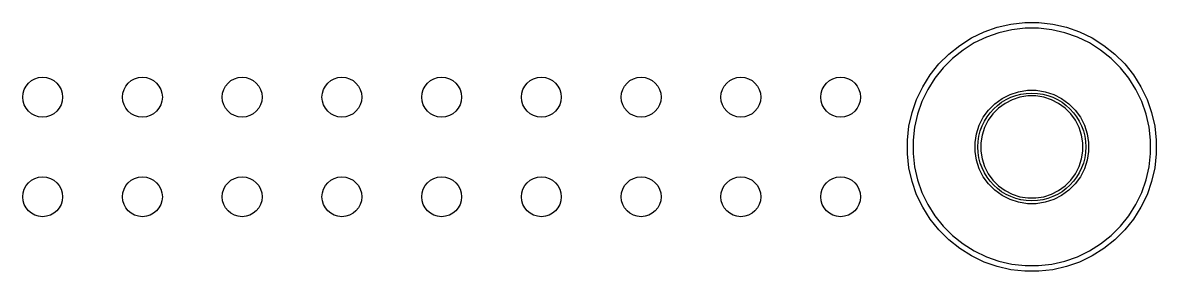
# Model space of a CAD drawing. Header units: inches. Extents: x 1.92 to 4.62, y -4.26 to -2.08.
# Drawn here: x 3.319 to 4.456, y -2.33 to -2.08 of the extents above; entities that cross this region are included whole.
import ezdxf

# ---------------------------------------------------------------- set-up
doc = ezdxf.new("R2010")
doc.units = ezdxf.units.IN
doc.header["$MEASUREMENT"] = 0
doc.layers.add('BLACK', color=250, linetype='CONTINUOUS')

msp = doc.modelspace()

# ---------------------------------------------------------------- linework, layer by layer
at = {"layer": 'BLACK', "linetype": 'CONTINUOUS'}
for p, q in [((4.2702, -2.0953), (4.2829, -2.0892)), ((4.2829, -2.0892), (4.2961, -2.0846)), ((4.2977, -2.0901), (4.2851, -2.0945)), ((4.2961, -2.0846), (4.3098, -2.0815)), ((4.3107, -2.0871), (4.2977, -2.0901)), ((4.3098, -2.0815), (4.3237, -2.0799)), ((4.324, -2.0856), (4.3107, -2.0871)), ((4.3237, -2.0799), (4.3377, -2.0799)), ((4.3374, -2.0856), (4.324, -2.0856)), ((4.3507, -2.0871), (4.3374, -2.0856)), ((4.3377, -2.0799), (4.3516, -2.0815)), ((4.3637, -2.0901), (4.3507, -2.0871)), ((4.3516, -2.0815), (4.3653, -2.0846)), ((4.3764, -2.0945), (4.3637, -2.0901)), ((4.3653, -2.0846), (4.3785, -2.0892)), ((4.3785, -2.0892), (4.3912, -2.0953)), ((4.2584, -2.1028), (4.2702, -2.0953)), ((4.273, -2.1003), (4.2617, -2.1074)), ((4.2851, -2.0945), (4.273, -2.1003)), ((4.3884, -2.1003), (4.3764, -2.0945)), ((4.3997, -2.1074), (4.3884, -2.1003)), ((4.3912, -2.0953), (4.403, -2.1028)), ((4.2375, -2.1214), (4.2474, -2.1115)), ((4.2474, -2.1115), (4.2584, -2.1028)), ((4.2617, -2.1074), (4.2512, -2.1158)), ((4.4102, -2.1158), (4.3997, -2.1074)), ((4.403, -2.1028), (4.414, -2.1115)), ((4.414, -2.1115), (4.4239, -2.1214)), ((4.2288, -2.1324), (4.2375, -2.1214)), ((4.2418, -2.1252), (4.2334, -2.1357)), ((4.2512, -2.1158), (4.2418, -2.1252)), ((4.4197, -2.1252), (4.4102, -2.1158)), ((4.428, -2.1357), (4.4197, -2.1252)), ((4.4239, -2.1214), (4.4327, -2.1324)), ((4.2213, -2.1443), (4.2288, -2.1324)), ((4.2334, -2.1357), (4.2263, -2.147)), ((4.4351, -2.147), (4.428, -2.1357)), ((4.4327, -2.1324), (4.4401, -2.1443)), ((4.2152, -2.1569), (4.2213, -2.1443)), ((4.2263, -2.147), (4.2205, -2.1591)), ((4.3174, -2.1492), (4.3262, -2.1478)), ((4.3262, -2.1478), (4.3352, -2.1478)), ((4.3352, -2.1478), (4.344, -2.1492)), ((4.4409, -2.1591), (4.4351, -2.147)), ((4.4401, -2.1443), (4.4462, -2.1569)), ((4.2106, -2.1701), (4.2152, -2.1569)), ((4.2205, -2.1591), (4.2161, -2.1717)), ((4.2936, -2.1613), (4.3009, -2.1561)), ((4.3009, -2.1561), (4.3089, -2.152)), ((4.3111, -2.1573), (4.3039, -2.161)), ((4.3089, -2.152), (4.3174, -2.1492)), ((4.3187, -2.1548), (4.3111, -2.1573)), ((4.3267, -2.1535), (4.3187, -2.1548)), ((4.3347, -2.1535), (4.3267, -2.1535)), ((4.3427, -2.1548), (4.3347, -2.1535)), ((4.3504, -2.1573), (4.3427, -2.1548)), ((4.344, -2.1492), (4.3526, -2.152)), ((4.3575, -2.161), (4.3504, -2.1573)), ((4.3526, -2.152), (4.3605, -2.1561)), ((4.3605, -2.1561), (4.3678, -2.1613)), ((4.4453, -2.1717), (4.4409, -2.1591)), ((4.4462, -2.1569), (4.4508, -2.1701)), ((4.2075, -2.1838), (4.2106, -2.1701)), ((4.282, -2.1749), (4.2873, -2.1676)), ((4.2873, -2.1676), (4.2936, -2.1613)), ((4.2974, -2.1657), (4.2917, -2.1714)), ((4.3039, -2.161), (4.2974, -2.1657)), ((4.3641, -2.1657), (4.3575, -2.161)), ((4.3697, -2.1714), (4.3641, -2.1657)), ((4.3678, -2.1613), (4.3741, -2.1676)), ((4.3741, -2.1676), (4.3794, -2.1749)), ((4.4508, -2.1701), (4.4539, -2.1838)), ((4.2161, -2.1717), (4.2131, -2.1847)), ((4.278, -2.1829), (4.282, -2.1749)), ((4.2869, -2.1779), (4.2833, -2.1851)), ((4.2917, -2.1714), (4.2869, -2.1779)), ((4.3745, -2.1779), (4.3697, -2.1714)), ((4.3781, -2.1851), (4.3745, -2.1779)), ((4.3794, -2.1749), (4.3834, -2.1829)), ((4.4483, -2.1847), (4.4453, -2.1717)), ((4.2059, -2.1977), (4.2075, -2.1838)), ((4.2131, -2.1847), (4.2116, -2.198)), ((4.2738, -2.2002), (4.2752, -2.1914)), ((4.2752, -2.1914), (4.278, -2.1829)), ((4.2808, -2.1927), (4.2795, -2.2007)), ((4.2833, -2.1851), (4.2808, -2.1927)), ((4.3806, -2.1927), (4.3781, -2.1851)), ((4.3819, -2.2007), (4.3806, -2.1927)), ((4.3834, -2.1829), (4.3862, -2.1914)), ((4.3862, -2.1914), (4.3876, -2.2002)), ((4.4498, -2.198), (4.4483, -2.1847)), ((4.4539, -2.1838), (4.4555, -2.1977)), ((4.2059, -2.198), (4.2059, -2.1977)), ((4.2059, -2.2117), (4.2059, -2.198)), ((4.2116, -2.198), (4.2116, -2.2114)), ((4.2738, -2.2007), (4.2738, -2.2002)), ((4.2738, -2.2092), (4.2738, -2.2007)), ((4.2795, -2.2007), (4.2795, -2.2088)), ((4.3819, -2.2088), (4.3819, -2.2007)), ((4.3876, -2.2002), (4.3876, -2.2092)), ((4.4498, -2.2114), (4.4498, -2.198)), ((4.4555, -2.1977), (4.4555, -2.2117)), ((4.2075, -2.2257), (4.2059, -2.2117)), ((4.2116, -2.2114), (4.2131, -2.2247)), ((4.2752, -2.2181), (4.2738, -2.2092)), ((4.2795, -2.2088), (4.2808, -2.2167)), ((4.3806, -2.2167), (4.3819, -2.2088)), ((4.3876, -2.2092), (4.3862, -2.2181)), ((4.4483, -2.2247), (4.4498, -2.2114)), ((4.4555, -2.2117), (4.4539, -2.2257)), ((4.2106, -2.2393), (4.2075, -2.2257)), ((4.2131, -2.2247), (4.2161, -2.2377)), ((4.278, -2.2266), (4.2752, -2.2181)), ((4.282, -2.2346), (4.278, -2.2266)), ((4.2808, -2.2167), (4.2833, -2.2244)), ((4.2833, -2.2244), (4.2869, -2.2315)), ((4.3745, -2.2315), (4.3781, -2.2244)), ((4.3781, -2.2244), (4.3806, -2.2167)), ((4.3834, -2.2266), (4.3794, -2.2346)), ((4.3862, -2.2181), (4.3834, -2.2266)), ((4.4453, -2.2377), (4.4483, -2.2247)), ((4.4539, -2.2257), (4.4508, -2.2393)), ((4.2161, -2.2377), (4.2205, -2.2504)), ((4.2873, -2.2418), (4.282, -2.2346)), ((4.2869, -2.2315), (4.2917, -2.2381)), ((4.2917, -2.2381), (4.2974, -2.2438)), ((4.3641, -2.2438), (4.3697, -2.2381)), ((4.3697, -2.2381), (4.3745, -2.2315)), ((4.3794, -2.2346), (4.3741, -2.2418)), ((4.4409, -2.2504), (4.4453, -2.2377)), ((4.2152, -2.2526), (4.2106, -2.2393)), ((4.2936, -2.2481), (4.2873, -2.2418)), ((4.3009, -2.2534), (4.2936, -2.2481)), ((4.2974, -2.2438), (4.3039, -2.2485)), ((4.3039, -2.2485), (4.3111, -2.2522)), ((4.3504, -2.2522), (4.3575, -2.2485)), ((4.3575, -2.2485), (4.3641, -2.2438)), ((4.3678, -2.2481), (4.3605, -2.2534)), ((4.3741, -2.2418), (4.3678, -2.2481)), ((4.4508, -2.2393), (4.4462, -2.2526)), ((4.2213, -2.2652), (4.2152, -2.2526)), ((4.2205, -2.2504), (4.2263, -2.2624)), ((4.3089, -2.2575), (4.3009, -2.2534)), ((4.3174, -2.2602), (4.3089, -2.2575)), ((4.3111, -2.2522), (4.3187, -2.2546)), ((4.3262, -2.2616), (4.3174, -2.2602)), ((4.3187, -2.2546), (4.3267, -2.2559)), ((4.3352, -2.2616), (4.3262, -2.2616)), ((4.3267, -2.2559), (4.3347, -2.2559)), ((4.3347, -2.2559), (4.3427, -2.2546)), ((4.344, -2.2602), (4.3352, -2.2616)), ((4.3427, -2.2546), (4.3504, -2.2522)), ((4.3526, -2.2575), (4.344, -2.2602)), ((4.3605, -2.2534), (4.3526, -2.2575)), ((4.4351, -2.2624), (4.4409, -2.2504)), ((4.4462, -2.2526), (4.4401, -2.2652)), ((4.2288, -2.2771), (4.2213, -2.2652)), ((4.2263, -2.2624), (4.2334, -2.2737)), ((4.428, -2.2737), (4.4351, -2.2624)), ((4.4401, -2.2652), (4.4327, -2.2771)), ((4.2375, -2.288), (4.2288, -2.2771)), ((4.2334, -2.2737), (4.2418, -2.2842)), ((4.2418, -2.2842), (4.2512, -2.2937)), ((4.4102, -2.2937), (4.4197, -2.2842)), ((4.4197, -2.2842), (4.428, -2.2737)), ((4.4327, -2.2771), (4.4239, -2.288)), ((4.2474, -2.2979), (4.2375, -2.288)), ((4.2512, -2.2937), (4.2617, -2.302)), ((4.3997, -2.302), (4.4102, -2.2937)), ((4.4239, -2.288), (4.414, -2.2979)), ((4.2584, -2.3067), (4.2474, -2.2979)), ((4.2702, -2.3141), (4.2584, -2.3067)), ((4.2617, -2.302), (4.273, -2.3091)), ((4.3884, -2.3091), (4.3997, -2.302)), ((4.403, -2.3067), (4.3912, -2.3141)), ((4.414, -2.2979), (4.403, -2.3067)), ((4.2829, -2.3202), (4.2702, -2.3141)), ((4.273, -2.3091), (4.2851, -2.3149)), ((4.2851, -2.3149), (4.2977, -2.3193)), ((4.3637, -2.3193), (4.3764, -2.3149)), ((4.3764, -2.3149), (4.3884, -2.3091)), ((4.3912, -2.3141), (4.3785, -2.3202)), ((4.2961, -2.3248), (4.2829, -2.3202)), ((4.3098, -2.328), (4.2961, -2.3248)), ((4.2977, -2.3193), (4.3107, -2.3223)), ((4.3237, -2.3295), (4.3098, -2.328)), ((4.3107, -2.3223), (4.324, -2.3238)), ((4.3377, -2.3295), (4.3237, -2.3295)), ((4.324, -2.3238), (4.3374, -2.3238)), ((4.3374, -2.3238), (4.3507, -2.3223)), ((4.3516, -2.328), (4.3377, -2.3295)), ((4.3507, -2.3223), (4.3637, -2.3193)), ((4.3653, -2.3248), (4.3516, -2.328)), ((4.3785, -2.3202), (4.3653, -2.3248))]:
    msp.add_line(p, q, dxfattribs=at)
at = {"layer": 'BLACK'}
for centre, radius in [((3.339, -2.1547), 0.02), ((3.339, -2.1547), 0.02), ((3.439, -2.1547), 0.02), ((3.439, -2.1547), 0.02), ((3.539, -2.1547), 0.02), ((3.539, -2.1547), 0.02), ((3.639, -2.1547), 0.02), ((3.639, -2.1547), 0.02), ((3.739, -2.1547), 0.02), ((3.739, -2.1547), 0.02), ((3.839, -2.1547), 0.02), ((3.839, -2.1547), 0.02), ((3.939, -2.1547), 0.02), ((3.939, -2.1547), 0.02), ((4.039, -2.1547), 0.02), ((4.039, -2.1547), 0.02), ((4.139, -2.1547), 0.02), ((4.139, -2.1547), 0.02), ((4.3307, -2.2047), 0.0541), ((4.3307, -2.2047), 0.0541), ((3.339, -2.2547), 0.02), ((3.339, -2.2547), 0.02), ((3.439, -2.2547), 0.02), ((3.439, -2.2547), 0.02), ((3.539, -2.2547), 0.02), ((3.539, -2.2547), 0.02), ((3.639, -2.2547), 0.02), ((3.639, -2.2547), 0.02), ((3.739, -2.2547), 0.02), ((3.739, -2.2547), 0.02), ((3.839, -2.2547), 0.02), ((3.839, -2.2547), 0.02), ((3.939, -2.2547), 0.02), ((3.939, -2.2547), 0.02), ((4.039, -2.2547), 0.02), ((4.039, -2.2547), 0.02), ((4.139, -2.2547), 0.02), ((4.139, -2.2547), 0.02)]:
    msp.add_circle(centre, radius, dxfattribs=at)

doc.saveas('drawing.dxf')
